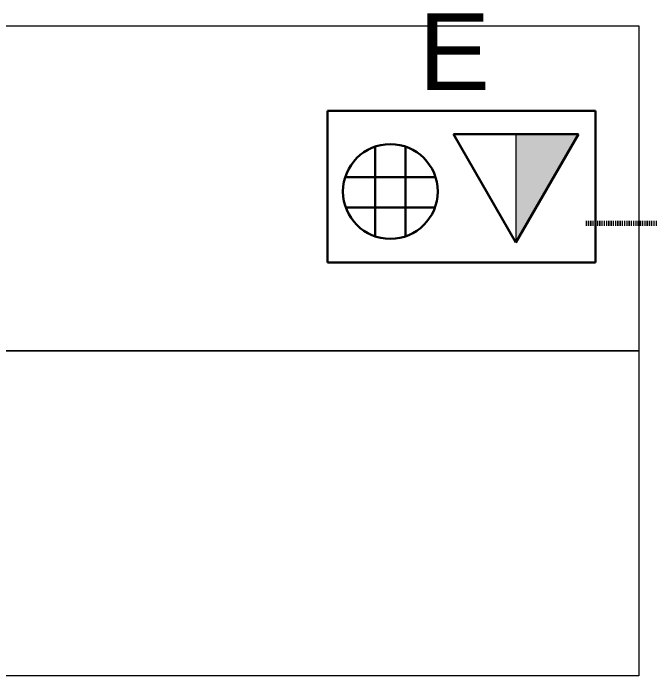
# Model space of a CAD drawing. Header units: inches. Extents: x -1880 to 225, y -1065 to 162.
# Drawn here: x -431.1 to -360.5, y -20 to 53.4 of the extents above; entities that cross this region are included whole.
import ezdxf

# ---------------------------------------------------------------- set-up
doc = ezdxf.new("R2010")
doc.units = ezdxf.units.IN
doc.header["$MEASUREMENT"] = 0
doc.linetypes.add('Dash 1_8_', pattern=[0.25, 0.125, -0.125])
doc.layers.add('A-ANNO-NOTE', color=131, linetype='Continuous', lineweight=30)
doc.layers.add('A-DETL', color=90, linetype='Continuous', lineweight=9)
doc.styles.add('Swis721 Lt BT', font='swissl.ttf', dxfattribs={"height": 8.514638})

msp = doc.modelspace()

# ---------------------------------------------------------------- hatches: boundary and pattern name
at = {"layer": 'A-ANNO-NOTE', "lineweight": 9}
msp.add_hatch(color=256, dxfattribs=at).paths.add_polyline_path([(-375.371, 28.029), (-368.443, 40.029), (-375.371, 40.029)], flags=0)

# ---------------------------------------------------------------- linework, layer by layer
at = {"layer": 'A-ANNO-NOTE'}
for p, q in [((-396.251, 42.642), (-366.535, 42.642)), ((-396.251, 25.831), (-396.251, 42.642)), ((-366.535, 42.642), (-366.535, 25.831)), ((-382.299, 40.029), (-368.443, 40.029)), ((-375.371, 28.029), (-382.299, 40.029)), ((-368.443, 40.029), (-375.371, 28.029)), ((-390.966, 28.723), (-390.966, 38.666)), ((-387.591, 28.723), (-387.591, 38.666)), ((-394.209, 35.3), (-384.267, 35.3)), ((-394.209, 31.925), (-384.267, 31.925)), ((-366.535, 25.831), (-396.251, 25.831))]:
    msp.add_line(p, q, dxfattribs=at)
at = {"layer": 'A-ANNO-NOTE', "lineweight": 9}
for p, q in [((-375.371, 40.029), (-375.371, 28.029)), ((-375.371, 28.029), (-368.443, 40.029)), ((-368.443, 40.029), (-375.371, 40.029))]:
    msp.add_line(p, q, dxfattribs=at)
at = {"layer": 'A-ANNO-NOTE'}
msp.add_circle((-389.279, 33.695), 5.25, dxfattribs=at)
at = {"layer": 'A-DETL', "lineweight": 13}
for p, q in [((-433.734, 52.035), (-361.734, 52.035)), ((-361.734, 52.035), (-361.734, 16.035)), ((-361.734, 16.035), (-433.734, 16.035)), ((-433.734, 16.035), (-361.734, 16.035)), ((-361.734, 16.035), (-361.734, -19.965)), ((-361.734, -19.965), (-433.734, -19.965))]:
    msp.add_line(p, q, dxfattribs=at)
at = {"layer": 'A-DETL', "linetype": 'Dash 1_8_', "lineweight": 70}
msp.add_line((-367.633, 30.202), (-259.633, 30.202), dxfattribs=at)

# ---------------------------------------------------------------- texts
at = {"layer": 'A-ANNO-NOTE', "lineweight": 9, "insert": (-382.206, 53.446), "char_height": 8.515, "width": 8.64, "attachment_point": 2, "line_spacing_factor": 1.00667, "style": 'Swis721 Lt BT'}
msp.add_mtext('E', dxfattribs=at)

doc.saveas('drawing.dxf')
